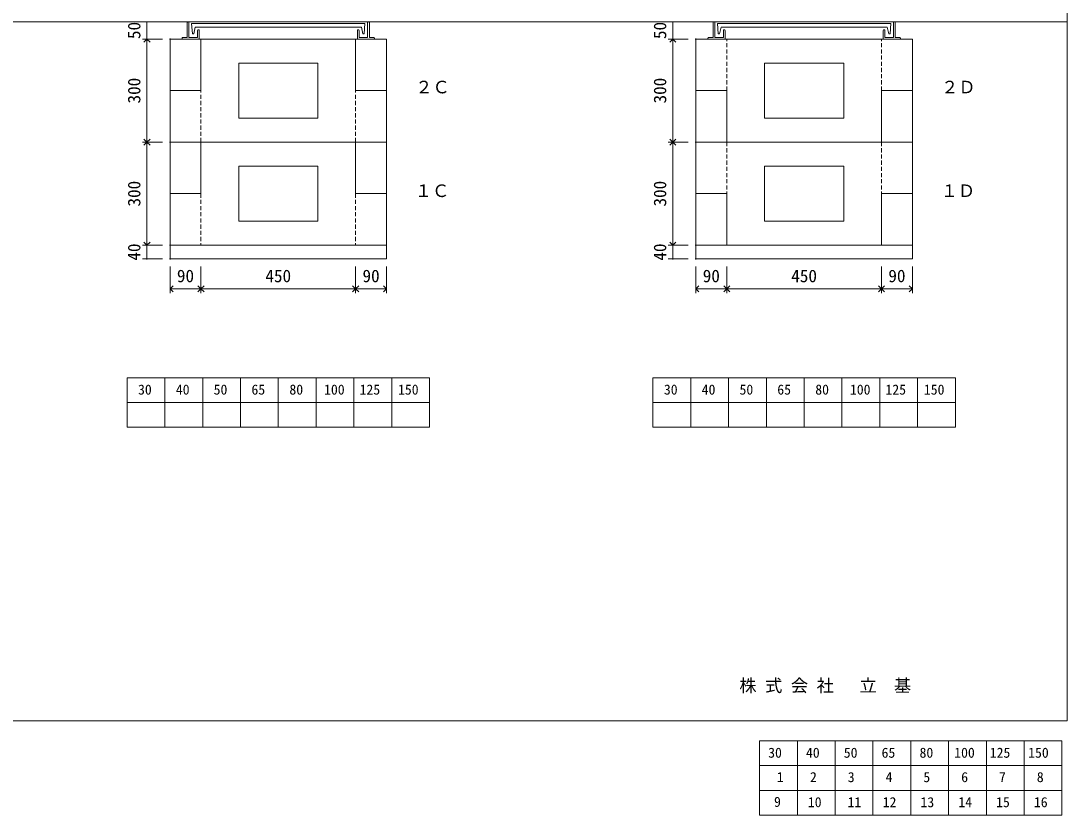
# Model space of a CAD drawing. Units: millimetres, scale not verified. Extents: x -4890 to 18490, y -2275 to 2275.
# Drawn here: x 1846 to 4890, y -2275 to 37 of the extents above; entities that cross this region are included whole.
import ezdxf
from ezdxf.enums import TextEntityAlignment as Align

# ---------------------------------------------------------------- set-up
doc = ezdxf.new("R2010")
doc.units = ezdxf.units.MM
doc.header["$LTSCALE"] = 10
doc.header["$PDMODE"] = 32
doc.header["$PDSIZE"] = 2
for name, pattern in [('DASHED1', [1.8, 1.2, -0.6]), ('USER2', [50.8, 31.75, -6.35, 6.35, -6.35]), ('USER5', [3.185, 0.01, -3.175])]:
    doc.linetypes.add(name, pattern=pattern)
for name, color, linetype, lineweight in [('0-1_Defpoints', 7, 'USER2', 5), ('0-2_waku', 7, 'Continuous', 18), ('0-3_gaikei', 7, 'Continuous', 18), ('0-4_kakure', 7, 'USER5', 18), ('0-5_sunpou', 7, 'Continuous', 5), ('0-8_uchigawa', 6, 'Continuous', 18), ('0-A_futa', 3, 'Continuous', 18), ('0-B_GL', 4, 'Continuous', 18), ('0-D_文字１', 7, 'Continuous', 18), ('1-4_文字２', 7, 'Continuous', 5)]:
    doc.layers.add(name, color=color, linetype=linetype, lineweight=lineweight)
doc.styles.add('ＭＳ ゴシック', font='')
doc.styles.get('ＭＳ ゴシック').set_extended_font_data('MS Gothic')

# ---------------------------------------------------------------- blocks, each defined once
blk = doc.blocks.new('_Open90')
at = {"layer": '0-5_sunpou'}
blk.add_line((0, 0), (-1, 0), dxfattribs=at)
blk.add_lwpolyline([(-0.5, 0.5), (0, 0), (-0.5, -0.5)], dxfattribs=at)
blk = doc.blocks.new('D72')
at = {"layer": '0-1_Defpoints'}
for p in [(3727.32, 1914.36), (3660.08, 1614.36), (3727.32, 1614.36)]:
    blk.add_point(p, dxfattribs=at)
at = {"layer": '0-5_sunpou'}
for p, q in [((3705.32, 1914.36), (3647.08, 1914.36)), ((3660.08, 1896.36), (3660.08, 1632.36)), ((3705.32, 1614.36), (3647.08, 1614.36))]:
    blk.add_line(p, q, dxfattribs=at)
at = {"layer": '0-5_sunpou', "xscale": 18, "yscale": 18}
for p, rotation in [((3660.08, 1914.36), 90), ((3660.08, 1614.36), 270)]:
    blk.add_blockref('_Open90', p, dxfattribs=dict(at, rotation=rotation))
at = {"layer": '0-5_sunpou', "style": 'ＭＳ ゴシック'}
blk.add_text('300', height=36.66, rotation=90, dxfattribs=at).set_placement((3652.08, 1726.86), align=Align.BOTTOM_LEFT)
blk = doc.blocks.new('D73')
at = {"layer": '0-1_Defpoints'}
for p in [(3727.32, 2214.36), (3660.08, 1914.36), (3727.32, 1914.36)]:
    blk.add_point(p, dxfattribs=at)
at = {"layer": '0-5_sunpou'}
for p, q in [((3705.32, 2214.36), (3647.08, 2214.36)), ((3660.08, 2196.36), (3660.08, 1932.36)), ((3705.32, 1914.36), (3647.08, 1914.36))]:
    blk.add_line(p, q, dxfattribs=at)
at = {"layer": '0-5_sunpou', "xscale": 18, "yscale": 18}
for p, rotation in [((3660.08, 2214.36), 90), ((3660.08, 1914.36), 270)]:
    blk.add_blockref('_Open90', p, dxfattribs=dict(at, rotation=rotation))
at = {"layer": '0-5_sunpou', "style": 'ＭＳ ゴシック'}
blk.add_text('300', height=36.66, rotation=90, dxfattribs=at).set_placement((3652.08, 2026.86), align=Align.BOTTOM_LEFT)
blk = doc.blocks.new('D74')
at = {"layer": '0-1_Defpoints'}
for p in [(5257.32, 1914.36), (5190.08, 1614.36), (5257.32, 1614.36)]:
    blk.add_point(p, dxfattribs=at)
at = {"layer": '0-5_sunpou'}
for p, q in [((5235.32, 1914.36), (5177.08, 1914.36)), ((5190.08, 1896.36), (5190.08, 1632.36)), ((5235.32, 1614.36), (5177.08, 1614.36))]:
    blk.add_line(p, q, dxfattribs=at)
at = {"layer": '0-5_sunpou', "xscale": 18, "yscale": 18}
for p, rotation in [((5190.08, 1914.36), 90), ((5190.08, 1614.36), 270)]:
    blk.add_blockref('_Open90', p, dxfattribs=dict(at, rotation=rotation))
at = {"layer": '0-5_sunpou', "style": 'ＭＳ ゴシック'}
blk.add_text('300', height=36.66, rotation=90, dxfattribs=at).set_placement((5182.08, 1726.86), align=Align.BOTTOM_LEFT)
blk = doc.blocks.new('D75')
at = {"layer": '0-1_Defpoints'}
for p in [(5257.32, 2214.36), (5190.08, 1914.36), (5257.32, 1914.36)]:
    blk.add_point(p, dxfattribs=at)
at = {"layer": '0-5_sunpou'}
for p, q in [((5235.32, 2214.36), (5177.08, 2214.36)), ((5190.08, 2196.36), (5190.08, 1932.36)), ((5235.32, 1914.36), (5177.08, 1914.36))]:
    blk.add_line(p, q, dxfattribs=at)
at = {"layer": '0-5_sunpou', "xscale": 18, "yscale": 18}
for p, rotation in [((5190.08, 2214.36), 90), ((5190.08, 1914.36), 270)]:
    blk.add_blockref('_Open90', p, dxfattribs=dict(at, rotation=rotation))
at = {"layer": '0-5_sunpou', "style": 'ＭＳ ゴシック'}
blk.add_text('300', height=36.66, rotation=90, dxfattribs=at).set_placement((5182.08, 2026.86), align=Align.BOTTOM_LEFT)
blk = doc.blocks.new('D78')
at = {"layer": '0-1_Defpoints'}
for p in [(3727.32, 1614.36), (3660.08, 1574.36), (3727.32, 1574.36)]:
    blk.add_point(p, dxfattribs=at)
at = {"layer": '0-5_sunpou'}
for p, q in [((3705.32, 1614.36), (3647.08, 1614.36)), ((3660.08, 1614.36), (3660.08, 1574.36)), ((3705.32, 1574.36), (3647.08, 1574.36))]:
    blk.add_line(p, q, dxfattribs=at)
at = {"layer": '0-5_sunpou', "style": 'ＭＳ ゴシック'}
blk.add_text('40', height=36.66, rotation=90, dxfattribs=at).set_placement((3652.08, 1569.36), align=Align.BOTTOM_LEFT)
blk = doc.blocks.new('D79')
at = {"layer": '0-1_Defpoints'}
for p in [(5257.32, 1614.36), (5190.08, 1574.36), (5257.32, 1574.36)]:
    blk.add_point(p, dxfattribs=at)
at = {"layer": '0-5_sunpou'}
for p, q in [((5235.32, 1614.36), (5177.08, 1614.36)), ((5190.08, 1614.36), (5190.08, 1574.36)), ((5235.32, 1574.36), (5177.08, 1574.36))]:
    blk.add_line(p, q, dxfattribs=at)
at = {"layer": '0-5_sunpou', "style": 'ＭＳ ゴシック'}
blk.add_text('40', height=36.66, rotation=90, dxfattribs=at).set_placement((5182.08, 1569.36), align=Align.BOTTOM_LEFT)

msp = doc.modelspace()

# ---------------------------------------------------------------- linework, layer by layer
at = {"layer": '0-2_waku'}
for p, q in [((4889.68, 2274.52), (4889.68, -2000.48)), ((4889.68, 2274.52), (4889.68, -2000.48)), ((2154.68, -1001.48), (2154.68, -1145.48)), ((2154.68, -1001.48), (2154.68, -1145.48)), ((2154.68, -1001.48), (2154.68, -1145.48)), ((2154.68, -1001.48), (2154.68, -1145.48)), ((2154.68, -1001.48), (3034.68, -1001.48)), ((2264.68, -1001.48), (2264.68, -1145.48)), ((2374.68, -1001.48), (2374.68, -1145.48)), ((2374.68, -1001.48), (2374.68, -1145.48)), ((2484.68, -1001.48), (2484.68, -1145.48)), ((2594.68, -1001.48), (2594.68, -1145.48)), ((2704.68, -1001.48), (2704.68, -1145.48)), ((2814.68, -1001.48), (2814.68, -1145.48)), ((2924.68, -1001.48), (2924.68, -1145.48)), ((3034.68, -1001.48), (3034.68, -1145.48)), ((3684.68, -1001.48), (3684.68, -1145.48)), ((3684.68, -1001.48), (3684.68, -1145.48)), ((3684.68, -1001.48), (3684.68, -1145.48)), ((3684.68, -1001.48), (3684.68, -1145.48)), ((3684.68, -1001.48), (4564.68, -1001.48)), ((3794.68, -1001.48), (3794.68, -1145.48)), ((3904.68, -1001.48), (3904.68, -1145.48)), ((3904.68, -1001.48), (3904.68, -1145.48)), ((4014.68, -1001.48), (4014.68, -1145.48)), ((4124.68, -1001.48), (4124.68, -1145.48)), ((4234.68, -1001.48), (4234.68, -1145.48)), ((4344.68, -1001.48), (4344.68, -1145.48)), ((4454.68, -1001.48), (4454.68, -1145.48)), ((4564.68, -1001.48), (4564.68, -1145.48)), ((2154.68, -1073.48), (3034.68, -1073.48)), ((3684.68, -1073.48), (4564.68, -1073.48)), ((2154.68, -1145.48), (3034.68, -1145.48)), ((3684.68, -1145.48), (4564.68, -1145.48)), ((-1230.32, -2000.48), (4889.68, -2000.48)), ((-1230.32, -2000.48), (4889.68, -2000.48)), ((-1230.32, -2000.48), (4889.68, -2000.48))]:
    msp.add_line(p, q, dxfattribs=at)
at = {"layer": '0-3_gaikei'}
for p, q in [((2279.68, -15.48), (2909.68, -15.48)), ((2279.68, -15.48), (2909.68, -15.48)), ((2279.68, -15.48), (2909.68, -15.48)), ((2279.68, -15.48), (2909.68, -15.48)), ((2279.68, -15.48), (2909.68, -15.48)), ((2279.68, -15.48), (2909.68, -15.48)), ((2279.68, -655.48), (2279.68, -15.48)), ((2279.68, -15.48), (2369.68, -15.48)), ((2359.68, -15.48), (2829.68, -15.48)), ((2359.68, -15.48), (2829.68, -15.48)), ((2369.68, -15.48), (2369.68, -165.48)), ((2819.68, -15.48), (2819.68, -165.48)), ((2819.68, -15.48), (2909.68, -15.48)), ((2909.68, -655.48), (2909.68, -15.48)), ((3809.68, -655.48), (3809.68, -15.48)), ((3809.68, -15.48), (4439.68, -15.48)), ((3809.68, -15.48), (4439.68, -15.48)), ((3809.68, -15.48), (4439.68, -15.48)), ((3809.68, -15.48), (4439.68, -15.48)), ((3809.68, -15.48), (4439.68, -15.48)), ((3809.68, -15.48), (4439.68, -15.48)), ((3809.68, -15.48), (4439.68, -15.48)), ((3809.68, -15.48), (4439.68, -15.48)), ((3809.68, -15.48), (4439.68, -15.48)), ((3809.68, -15.48), (4439.68, -15.48)), ((3809.68, -15.48), (3899.68, -15.48)), ((3889.68, -15.48), (4359.68, -15.48)), ((3889.68, -15.48), (4359.68, -15.48)), ((4349.68, -15.48), (4439.68, -15.48)), ((4439.68, -655.48), (4439.68, -15.48)), ((2279.68, -165.48), (2369.68, -165.48)), ((2819.68, -165.48), (2909.68, -165.48)), ((2909.68, -315.48), (2909.68, -155.48)), ((3809.68, -165.48), (3899.68, -165.48)), ((3899.68, -165.48), (3899.68, -315.48)), ((4349.68, -165.48), (4349.68, -315.48)), ((4349.68, -165.48), (4439.68, -165.48)), ((4439.68, -315.48), (4439.68, -155.48)), ((2279.68, -315.48), (2909.68, -315.48)), ((2279.68, -315.48), (2909.68, -315.48)), ((2279.68, -315.48), (2909.68, -315.48)), ((2359.68, -315.48), (2829.68, -315.48)), ((2359.68, -315.48), (2829.68, -315.48)), ((2369.68, -315.48), (2369.68, -465.48)), ((3809.68, -315.48), (4439.68, -315.48)), ((3809.68, -315.48), (4439.68, -315.48)), ((3809.68, -315.48), (4439.68, -315.48)), ((3889.68, -315.48), (4359.68, -315.48)), ((3889.68, -315.48), (4359.68, -315.48)), ((2279.68, -465.48), (2369.68, -465.48)), ((3809.68, -465.48), (3899.68, -465.48)), ((3899.68, -465.48), (3899.68, -615.48)), ((4349.68, -465.48), (4349.68, -615.48)), ((4349.68, -465.48), (4439.68, -465.48)), ((2279.68, -615.48), (2909.68, -615.48)), ((2279.68, -615.48), (2909.68, -615.48)), ((2279.68, -615.48), (2909.68, -615.48)), ((2279.68, -615.48), (2909.68, -615.48)), ((3809.68, -615.48), (4439.68, -615.48)), ((3809.68, -615.48), (4439.68, -615.48)), ((3809.68, -615.48), (4439.68, -615.48)), ((3809.68, -615.48), (4439.68, -615.48)), ((3809.68, -615.48), (4439.68, -615.48)), ((3809.68, -615.48), (4439.68, -615.48)), ((2279.68, -655.48), (2909.68, -655.48)), ((2279.68, -655.48), (2909.68, -655.48)), ((2279.68, -655.48), (2909.68, -655.48)), ((2279.68, -655.48), (2909.68, -655.48)), ((3809.68, -655.48), (4439.68, -655.48)), ((3809.68, -655.48), (4439.68, -655.48)), ((3809.68, -655.48), (4439.68, -655.48)), ((3809.68, -655.48), (4439.68, -655.48))]:
    msp.add_line(p, q, dxfattribs=at)
msp.add_lwpolyline([(2819.68, -315.48), (2819.68, -465.48), (2909.68, -465.48)], dxfattribs=at)
at = {"layer": '0-4_kakure', "linetype": 'DASHED1', "lineweight": 5}
for p, q in [((3899.68, -165.48), (3899.68, -15.48)), ((4349.68, -165.48), (4349.68, -15.48)), ((2369.68, -315.48), (2369.68, -165.48)), ((2819.68, -315.48), (2819.68, -165.48)), ((3899.68, -315.48), (3899.68, -465.48)), ((4349.68, -315.48), (4349.68, -465.48)), ((2369.68, -465.48), (2369.68, -615.48)), ((2819.68, -465.48), (2819.68, -615.48))]:
    msp.add_line(p, q, dxfattribs=at)
at = {"layer": '0-5_sunpou'}
for p, q in [((2257.68, 34.52), (2199.45, 34.52)), ((2212.45, 34.52), (2212.45, -15.48)), ((3787.68, 34.52), (3729.45, 34.52)), ((3742.45, 34.52), (3742.45, -15.48)), ((2257.68, -15.48), (2199.45, -15.48)), ((2257.68, -15.48), (2199.45, -15.48)), ((3787.68, -15.48), (3729.45, -15.48)), ((3787.68, -15.48), (3729.45, -15.48)), ((2279.68, -677.48), (2279.68, -755.41)), ((2369.68, -677.48), (2369.68, -755.41)), ((2369.68, -677.48), (2369.68, -755.41)), ((2819.68, -677.48), (2819.68, -755.41)), ((2819.68, -677.48), (2819.68, -755.41)), ((2909.68, -677.48), (2909.68, -755.41)), ((3809.68, -677.48), (3809.68, -755.41)), ((3899.68, -677.48), (3899.68, -755.41)), ((3899.68, -677.48), (3899.68, -755.41)), ((4349.68, -677.48), (4349.68, -755.41)), ((4349.68, -677.48), (4349.68, -755.41)), ((4439.68, -677.48), (4439.68, -755.41)), ((2297.68, -742.41), (2351.68, -742.41)), ((2387.68, -742.41), (2801.68, -742.41)), ((2837.68, -742.41), (2891.68, -742.41)), ((3827.68, -742.41), (3881.68, -742.41)), ((3917.68, -742.41), (4331.68, -742.41)), ((4367.68, -742.41), (4421.68, -742.41))]:
    msp.add_line(p, q, dxfattribs=at)
at = {"layer": '0-8_uchigawa'}
for p, q in [((2479.68, -85.48), (2709.68, -85.48)), ((2479.68, -245.48), (2479.68, -85.48)), ((2709.68, -245.48), (2709.68, -85.48)), ((4009.68, -85.48), (4239.68, -85.48)), ((4009.68, -245.48), (4009.68, -85.48)), ((4239.68, -245.48), (4239.68, -85.48)), ((2479.68, -245.48), (2709.68, -245.48)), ((4009.68, -245.48), (4239.68, -245.48)), ((2479.68, -545.48), (2479.68, -385.48)), ((2479.68, -385.48), (2709.68, -385.48)), ((2709.68, -545.48), (2709.68, -385.48)), ((4009.68, -545.48), (4009.68, -385.48)), ((4009.68, -385.48), (4239.68, -385.48)), ((4239.68, -545.48), (4239.68, -385.48)), ((2479.68, -545.48), (2709.68, -545.48)), ((4009.68, -545.48), (4239.68, -545.48))]:
    msp.add_line(p, q, dxfattribs=at)
at = {"layer": '0-A_futa'}
for p, q in [((2329.68, 32.52), (2329.68, -10.48)), ((2331.68, 34.52), (2334.68, 34.52)), ((2334.68, 34.52), (2334.68, -10.48)), ((2854.68, 34.52), (2854.68, -10.48)), ((2854.68, 34.52), (2857.68, 34.52)), ((2859.68, 32.52), (2859.68, -10.48)), ((3859.68, 32.52), (3859.68, -10.48)), ((3861.68, 34.52), (3864.68, 34.52)), ((3864.68, 34.52), (3864.68, -10.48)), ((4384.68, 34.52), (4384.68, -10.48)), ((4384.68, 34.52), (4387.68, 34.52)), ((4389.68, 32.52), (4389.68, -10.48)), ((2342.5, 30.02), (2846.83, 30.02)), ((2342.5, 30.02), (2344.99, 0.02)), ((2344.99, 0.02), (2348.7, 0.02)), ((2353.02, 19.02), (2348.7, 0.02)), ((2353.02, 19.02), (2836.35, 19.02)), ((2359.68, 9.52), (2359.68, -10.48)), ((2361.68, 11.52), (2362.68, 11.52)), ((2364.68, 9.52), (2364.68, -15.48)), ((2824.68, 9.52), (2824.68, -15.48)), ((2827.68, 11.52), (2826.68, 11.52)), ((2829.68, 9.52), (2829.68, -10.48)), ((2836.35, 19.02), (2840.67, 0.02)), ((2844.58, 0.02), (2840.67, 0.02)), ((2846.83, 30.02), (2844.58, 0.02)), ((3872.5, 30.02), (4376.83, 30.02)), ((3872.5, 30.02), (3874.99, 0.02)), ((3874.99, 0.02), (3878.7, 0.02)), ((3883.02, 19.02), (3878.7, 0.02)), ((3883.02, 19.02), (4366.35, 19.02)), ((3889.68, 9.52), (3889.68, -10.48)), ((3891.68, 11.52), (3892.68, 11.52)), ((3894.68, 9.52), (3894.68, -15.48)), ((4354.68, 9.52), (4354.68, -15.48)), ((4357.68, 11.52), (4356.68, 11.52)), ((4359.68, 9.52), (4359.68, -10.48)), ((4366.35, 19.02), (4370.67, 0.02)), ((4374.58, 0.02), (4370.67, 0.02)), ((4376.83, 30.02), (4374.58, 0.02)), ((2314.68, -12.48), (2314.68, -13.48)), ((2316.68, -10.48), (2329.68, -10.48)), ((2364.68, -15.48), (2316.68, -15.48)), ((2334.68, -10.48), (2359.68, -10.48)), ((2824.68, -15.48), (2872.68, -15.48)), ((2854.68, -10.48), (2829.68, -10.48)), ((2872.68, -10.48), (2859.68, -10.48)), ((2874.68, -12.48), (2874.68, -13.48)), ((3844.68, -12.48), (3844.68, -13.48)), ((3846.68, -10.48), (3859.68, -10.48)), ((3894.68, -15.48), (3846.68, -15.48)), ((3864.68, -10.48), (3889.68, -10.48)), ((4354.68, -15.48), (4402.68, -15.48)), ((4384.68, -10.48), (4359.68, -10.48)), ((4402.68, -10.48), (4389.68, -10.48)), ((4404.68, -12.48), (4404.68, -13.48))]:
    msp.add_line(p, q, dxfattribs=at)
for centre, start, end in [((2331.68, 32.52), 90, 180), ((2857.68, 32.52), 0, 90), ((3861.68, 32.52), 90, 180), ((4387.68, 32.52), 0, 90), ((2361.68, 9.52), 90, 180), ((2362.68, 9.52), 0, 90), ((2826.68, 9.52), 90, 180), ((2827.68, 9.52), 0, 90), ((3891.68, 9.52), 90, 180), ((3892.68, 9.52), 0, 90), ((4356.68, 9.52), 90, 180), ((4357.68, 9.52), 0, 90), ((2316.68, -12.48), 90, 180), ((2316.68, -13.48), 180, 270), ((2872.68, -12.48), 0, 90), ((2872.68, -13.48), 270, 0), ((3846.68, -12.48), 90, 180), ((3846.68, -13.48), 180, 270), ((4402.68, -12.48), 0, 90), ((4402.68, -13.48), 270, 0)]:
    msp.add_arc(centre, 2, start, end, dxfattribs=at)
at = {"layer": '0-B_GL'}
msp.add_line((-1230.32, 34.52), (4889.68, 34.52), dxfattribs=at)
msp.add_line((-1230.32, 34.52), (4889.68, 34.52), dxfattribs=at)
at = {"layer": '1-4_文字２'}
for p, q in [((3994.88, -2058.61), (3994.88, -2202.61)), ((3994.88, -2058.61), (3994.88, -2202.61)), ((3994.88, -2058.61), (3994.88, -2202.61)), ((3994.88, -2058.61), (3994.88, -2202.61)), ((3994.88, -2058.61), (4874.88, -2058.61)), ((3994.88, -2058.61), (3994.88, -2202.61)), ((3994.88, -2058.61), (3994.88, -2202.61)), ((3994.88, -2058.61), (3994.88, -2202.61)), ((3994.88, -2058.61), (3994.88, -2202.61)), ((3994.88, -2058.61), (4874.88, -2058.61)), ((4104.88, -2058.61), (4104.88, -2202.61)), ((4104.88, -2058.61), (4104.88, -2202.61)), ((4214.88, -2058.61), (4214.88, -2202.61)), ((4214.88, -2058.61), (4214.88, -2202.61)), ((4214.88, -2058.61), (4214.88, -2202.61)), ((4214.88, -2058.61), (4214.88, -2202.61)), ((4324.88, -2058.61), (4324.88, -2202.61)), ((4324.88, -2058.61), (4324.88, -2202.61)), ((4434.88, -2058.61), (4434.88, -2202.61)), ((4434.88, -2058.61), (4434.88, -2202.61)), ((4544.88, -2058.61), (4544.88, -2202.61)), ((4544.88, -2058.61), (4544.88, -2202.61)), ((4654.88, -2058.61), (4654.88, -2202.61)), ((4654.88, -2058.61), (4654.88, -2202.61)), ((4764.88, -2058.61), (4764.88, -2202.61)), ((4764.88, -2058.61), (4764.88, -2202.61)), ((4874.88, -2058.61), (4874.88, -2202.61)), ((4874.88, -2058.61), (4874.88, -2202.61)), ((3994.88, -2130.61), (4874.88, -2130.61)), ((3994.88, -2130.61), (4874.88, -2130.61)), ((3994.88, -2202.61), (4874.88, -2202.61)), ((3994.88, -2202.61), (4874.88, -2202.61)), ((3994.88, -2202.61), (3994.88, -2274.61)), ((3994.88, -2202.61), (3994.88, -2274.61)), ((3994.88, -2202.61), (3994.88, -2274.61)), ((3994.88, -2202.61), (3994.88, -2274.61)), ((3994.88, -2202.61), (4874.88, -2202.61)), ((3994.88, -2202.61), (3994.88, -2274.61)), ((3994.88, -2202.61), (3994.88, -2274.61)), ((3994.88, -2202.61), (3994.88, -2274.61)), ((3994.88, -2202.61), (3994.88, -2274.61)), ((3994.88, -2202.61), (4874.88, -2202.61)), ((4104.88, -2202.61), (4104.88, -2274.61)), ((4104.88, -2202.61), (4104.88, -2274.61)), ((4214.88, -2202.61), (4214.88, -2274.61)), ((4214.88, -2202.61), (4214.88, -2274.61)), ((4214.88, -2202.61), (4214.88, -2274.61)), ((4214.88, -2202.61), (4214.88, -2274.61)), ((4324.88, -2202.61), (4324.88, -2274.61)), ((4324.88, -2202.61), (4324.88, -2274.61)), ((4434.88, -2202.61), (4434.88, -2274.61)), ((4434.88, -2202.61), (4434.88, -2274.61)), ((4544.88, -2202.61), (4544.88, -2274.61)), ((4544.88, -2202.61), (4544.88, -2274.61)), ((4654.88, -2202.61), (4654.88, -2274.61)), ((4654.88, -2202.61), (4654.88, -2274.61)), ((4764.88, -2202.61), (4764.88, -2274.61)), ((4764.88, -2202.61), (4764.88, -2274.61)), ((4874.88, -2202.61), (4874.88, -2274.61)), ((4874.88, -2202.61), (4874.88, -2274.61)), ((3994.88, -2274.61), (4874.88, -2274.61)), ((3994.88, -2274.61), (4874.88, -2274.61))]:
    msp.add_line(p, q, dxfattribs=at)

# ---------------------------------------------------------------- block references
at = {"layer": '0-5_sunpou'}
for name in ['D73', 'D75', 'D72', 'D74', 'D78', 'D79']:
    msp.add_blockref(name, (-1447.63, -2229.84), dxfattribs=at)
at = {"layer": '0-5_sunpou', "xscale": 18, "yscale": 18, "rotation": 180}
for p in [(2279.68, -742.41), (2369.68, -742.41), (2819.68, -742.41), (3809.68, -742.41), (3899.68, -742.41), (4349.68, -742.41)]:
    msp.add_blockref('_Open90', p, dxfattribs=at)
at = {"layer": '0-5_sunpou', "xscale": 18, "yscale": 18}
for p in [(2369.68, -742.41), (2819.68, -742.41), (2909.68, -742.41), (3899.68, -742.41), (4349.68, -742.41), (4439.68, -742.41)]:
    msp.add_blockref('_Open90', p, dxfattribs=at)

# ---------------------------------------------------------------- texts
at = {"layer": '0-5_sunpou', "style": 'ＭＳ ゴシック'}
for p in [(2204.45, -15.48), (3734.45, -15.48)]:
    msp.add_text('50', height=36.66, rotation=90, dxfattribs=at).set_placement(p, align=Align.BOTTOM_LEFT)
for s, p in [('90', (2299.68, -734.41)), ('450', (2557.18, -734.41)), ('90', (2839.68, -734.41)), ('90', (3829.68, -734.41)), ('450', (4087.18, -734.41)), ('90', (4369.68, -734.41))]:
    msp.add_text(s, height=36.66, dxfattribs=at).set_placement(p, align=Align.BOTTOM_LEFT)
at = {"layer": '0-D_文字１', "style": 'ＭＳ ゴシック'}
for s, height, p in [('２Ｃ', 36.66, (2993.51, -184.56)), ('２Ｄ', 36.66, (4523.51, -184.56)), ('１Ｃ', 36.66, (2992.19, -486.43)), ('１Ｄ', 36.66, (4522.19, -486.43)), ('30', 29.33, (2186.62, -1059.3)), ('40', 29.33, (2296.62, -1059.3)), ('50', 29.33, (2406.62, -1059.3)), ('65', 29.33, (2516.62, -1059.3)), ('80', 29.33, (2627.03, -1059.3)), ('100', 29.33, (2727.9, -1059.3)), ('125', 29.33, (2831.29, -1059.3)), ('150', 29.33, (2943.05, -1059.3)), ('30', 29.33, (3716.62, -1059.3)), ('40', 29.33, (3826.62, -1059.3)), ('50', 29.33, (3936.62, -1059.3)), ('65', 29.33, (4046.62, -1059.3)), ('80', 29.33, (4157.03, -1059.3)), ('100', 29.33, (4257.9, -1059.3)), ('125', 29.33, (4361.29, -1059.3)), ('150', 29.33, (4473.05, -1059.3)), ('株 式 会 社 \u3000立\u3000基', 36.66, (3936.22, -1926.84))]:
    msp.add_text(s, height=height, dxfattribs=at).set_placement(p, align=Align.BOTTOM_LEFT)
at = {"layer": '1-4_文字２', "style": 'ＭＳ ゴシック'}
for s, p in [('30', (4020.03, -2116.42)), ('30', (4020.03, -2116.42)), ('40', (4130.03, -2116.42)), ('40', (4130.03, -2116.42)), ('50', (4240.03, -2116.42)), ('50', (4240.03, -2116.42)), ('65', (4350.03, -2116.42)), ('65', (4350.03, -2116.42)), ('80', (4460.44, -2116.42)), ('80', (4460.44, -2116.42)), ('100', (4561.31, -2116.42)), ('100', (4561.31, -2116.42)), ('125', (4664.7, -2116.42)), ('125', (4664.7, -2116.42)), ('150', (4776.46, -2116.42)), ('150', (4776.46, -2116.42)), ('1', (4045.18, -2187.46)), ('2', (4141.61, -2187.46)), ('3', (4251.61, -2187.46)), ('4', (4361.61, -2187.46)), ('5', (4471.61, -2187.46)), ('6', (4581.61, -2187.46)), ('7', (4691.61, -2187.46)), ('8', (4801.61, -2187.46)), ('9', (4037.11, -2259.46)), ('10', (4135.53, -2260.42)), ('11', (4251.02, -2260.42)), ('12', (4353.23, -2260.42)), ('13', (4463.23, -2260.42)), ('14', (4573.23, -2260.42)), ('15', (4683.23, -2260.42)), ('16', (4793.23, -2260.42))]:
    msp.add_text(s, height=29.33, dxfattribs=at).set_placement(p, align=Align.BOTTOM_LEFT)

doc.saveas('drawing.dxf')
